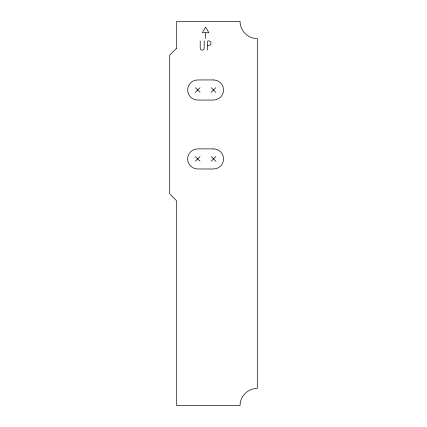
<?xml version="1.0" encoding="UTF-8"?>
<svg xmlns="http://www.w3.org/2000/svg" width="427" height="427" viewBox="0 0 427 427"><rect width="100%" height="100%" fill="white"/><g stroke="black" fill="none" stroke-linecap="round" stroke-linejoin="round"><path stroke-width="0.64" d="M195.385 92.323L200.023 87.684M211.178 92.323L215.822 87.684M195.385 161.257L200.023 156.613M211.178 161.257L215.822 156.613M205.371 32.73L202.345 32.73L205.6 27.093L208.856 32.73L205.6 32.73L205.6 38.585M207.597 45.31L208.782 45.31A2.215 2.215 0 0 0 210.997 43.095A2.215 2.215 0 0 0 208.782 40.88L208.445 40.88A1.078 1.078 0 0 0 207.367 41.958L207.367 50.071M211.178 87.684L215.822 92.323M195.385 87.684L200.023 92.323M211.178 156.613L215.822 161.257M195.385 156.613L200.023 161.257M204.175 40.88L204.175 48.182A1.986 1.986 0 0 1 202.19 50.172A1.986 1.986 0 0 1 200.204 48.182L200.204 40.88M176.709 48.123L169.7 55.131L169.7 193.81L176.709 200.818L176.709 405.65L240.065 405.65A17.235 17.235 0 0 1 257.3 388.415L257.3 38.595A17.235 17.235 0 0 1 240.065 21.361L176.709 21.35L176.709 48.123M213.5 79.95L197.701 79.95A10.051 10.051 0 0 0 187.65 90.006A10.051 10.051 0 0 0 197.701 100.057L213.5 100.057A10.051 10.051 0 0 0 223.551 90.006A10.051 10.051 0 0 0 213.5 79.95M213.5 148.884L197.701 148.884A10.051 10.051 0 0 0 187.65 158.935A10.051 10.051 0 0 0 197.701 168.985L213.5 168.985A10.051 10.051 0 0 0 223.551 158.935A10.051 10.051 0 0 0 213.5 148.884"/></g></svg>
